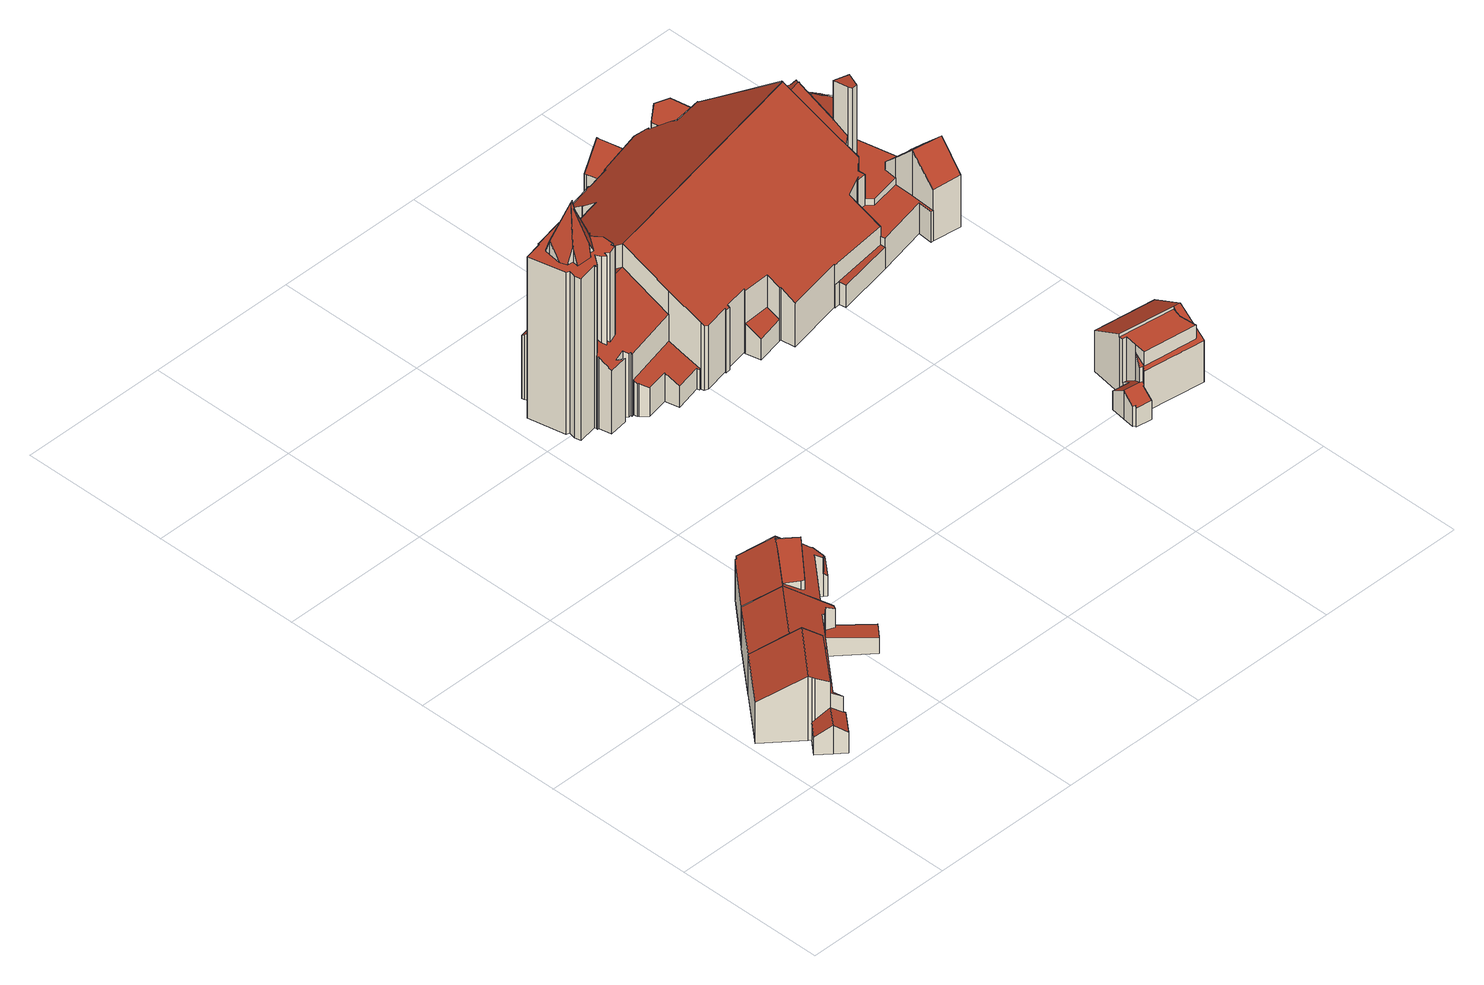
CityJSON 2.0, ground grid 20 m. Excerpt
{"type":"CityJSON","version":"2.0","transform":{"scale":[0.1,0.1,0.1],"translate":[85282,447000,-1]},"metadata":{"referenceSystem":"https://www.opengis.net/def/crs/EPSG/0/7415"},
"CityObjects":{
"building1":{"type":"Building","attributes":{"b3_bag_bag_overlap":0,"b3_bouwlagen":3,"b3_dak_type":"slanted","b3_extrusie":0,"b3_h_dak_50p":7.18,"b3_h_dak_70p":8.21,"b3_h_dak_max":9.08,"b3_h_dak_min":2.36,"b3_h_maaiveld":-0.138,"b3_is_glas_dak":false,"b3_kas_warenhuis":false,"b3_mutatie_AHN3_AHN4":false,"b3_mutatie_AHN4_AHN5":false,"b3_n_vlakken":5,"b3_opp_buitenmuur":209.82,"b3_opp_dak_plat":0,"b3_opp_dak_schuin":98.53,"b3_opp_grond":81.92,"b3_opp_scheidingsmuur":61.89,"b3_rmse_lod12":2.14,"b3_rmse_lod13":1.28,"b3_rmse_lod22":0.169,"b3_succes":true,"b3_t_run":439,"b3_val3dity_lod12":"[]","b3_val3dity_lod13":"[]","b3_val3dity_lod22":"[]","b3_volume_lod12":685.08,"b3_volume_lod13":642.33,"b3_volume_lod22":588.49,"geconstateerd":false,"oorspronkelijkbouwjaar":1951,"rf_force_lod11":false,"status":"Pand in gebruik"},"children":["building1-1"]},
"building1-1":{"type":"BuildingPart","parents":["building1"],"geometry":[{"type":"Solid","lod":"2.2","boundaries":[[[[0,1,2,3,4,5,6,7,8,9,10,11,12]],[[13,11,10,14]],[[15,2,1,16,17]],[[17,16,18,19]],[[20,0,12,21]],[[22,23,9,8,24]],[[25,3,2,15]],[[26,4,3,25]],[[24,8,7,27]],[[27,7,6,28]],[[19,18,29,30,31]],[[14,10,9,23]],[[21,12,11,13]],[[30,29,32,33]],[[34,5,4,26]],[[35,28,6,5,34]],[[16,1,0,20]],[[33,32,23,22]],[[31,30,28,35]],[[34,26,25,15]],[[21,29,18,16,20]],[[23,32,29,21,13,14]],[[31,35,34,15,17,19]],[[28,30,33,22,24,27]]]],"semantics":{"surfaces":[{"type":"GroundSurface"},{"type":"WallSurface","on_footprint_edge":true},{"type":"WallSurface","on_footprint_edge":false},{"type":"RoofSurface","b3_azimut":310.78,"b3_h_dak_50p":7.32,"b3_h_dak_70p":8.03,"b3_h_dak_max":9.25,"b3_h_dak_min":5.56,"b3_hellingshoek":29.59},{"type":"RoofSurface","b3_azimut":309.63,"b3_h_dak_50p":3.2,"b3_h_dak_70p":3.49,"b3_h_dak_max":8.61,"b3_h_dak_min":2.16,"b3_hellingshoek":36.49},{"type":"RoofSurface","b3_azimut":129.78,"b3_h_dak_50p":3.49,"b3_h_dak_70p":3.77,"b3_h_dak_max":5.77,"b3_h_dak_min":2.85,"b3_hellingshoek":35.64},{"type":"RoofSurface","b3_azimut":130.09,"b3_h_dak_50p":8.48,"b3_h_dak_70p":8.79,"b3_h_dak_max":9.25,"b3_h_dak_min":7.71,"b3_hellingshoek":28.72},{"type":"RoofSurface","b3_azimut":129.92,"b3_h_dak_50p":7.71,"b3_h_dak_70p":7.78,"b3_h_dak_max":7.9,"b3_h_dak_min":5.53,"b3_hellingshoek":31.91}],"values":[[0,1,1,2,1,1,1,1,1,1,2,1,1,2,1,1,1,2,2,3,4,5,6,7]]}}]},
"building2":{"type":"Building","attributes":{"b3_bag_bag_overlap":0,"b3_bouwlagen":3,"b3_dak_type":"slanted","b3_extrusie":0,"b3_h_dak_50p":6.78,"b3_h_dak_70p":7.36,"b3_h_dak_max":8.28,"b3_h_dak_min":1.81,"b3_h_maaiveld":-0.254,"b3_is_glas_dak":false,"b3_kas_warenhuis":false,"b3_mutatie_AHN3_AHN4":false,"b3_mutatie_AHN4_AHN5":false,"b3_n_vlakken":4,"b3_opp_buitenmuur":136.86,"b3_opp_dak_plat":0,"b3_opp_dak_schuin":93.99,"b3_opp_grond":83.22,"b3_opp_scheidingsmuur":123.62,"b3_rmse_lod12":2,"b3_rmse_lod13":0.87,"b3_rmse_lod22":0.154,"b3_succes":true,"b3_t_run":146,"b3_val3dity_lod12":"[]","b3_val3dity_lod13":"[]","b3_val3dity_lod22":"[]","b3_volume_lod12":634.92,"b3_volume_lod13":580.97,"b3_volume_lod22":544.01,"geconstateerd":false,"oorspronkelijkbouwjaar":1951,"rf_force_lod11":false,"status":"Pand in gebruik"},"children":["building2-1"]},
"building2-1":{"type":"BuildingPart","parents":["building2"],"geometry":[{"type":"Solid","lod":"2.2","boundaries":[[[[36,37,38,39,40,41,42,43,44,45]],[[46,43,42,26]],[[27,40,39,47]],[[48,41,40,27]],[[26,42,41,48]],[[49,37,36,50]],[[50,36,45,51]],[[52,53,51,54]],[[55,56,53,52]],[[57,58,56,55]],[[59,44,43,46]],[[54,51,45,44,59]],[[47,39,38,58,57]],[[58,38,37,49]],[[48,59,46,26]],[[47,57,55,52,54,59,48,27]],[[58,49,50,51,53,56]]]],"semantics":{"surfaces":[{"type":"GroundSurface"},{"type":"WallSurface","on_footprint_edge":true},{"type":"WallSurface","on_footprint_edge":false},{"type":"RoofSurface","b3_azimut":310.57,"b3_h_dak_50p":6.91,"b3_h_dak_70p":7.46,"b3_h_dak_max":8.46,"b3_h_dak_min":5.57,"b3_hellingshoek":29.28},{"type":"RoofSurface","b3_azimut":130.37,"b3_h_dak_50p":7.11,"b3_h_dak_70p":7.63,"b3_h_dak_max":8.46,"b3_h_dak_min":5.17,"b3_hellingshoek":29.8},{"type":"RoofSurface","b3_azimut":133.01,"b3_h_dak_50p":2.21,"b3_h_dak_70p":2.29,"b3_h_dak_max":5.82,"b3_h_dak_min":2.01,"b3_hellingshoek":3.99}],"values":[[0,1,1,1,1,1,1,2,2,2,1,1,1,1,3,4,5]]}}]},
"building3":{"type":"Building","attributes":{"b3_bag_bag_overlap":0,"b3_bouwlagen":3,"b3_dak_type":"slanted","b3_extrusie":0,"b3_h_dak_50p":6.93,"b3_h_dak_70p":7.85,"b3_h_dak_max":8.52,"b3_h_dak_min":2.33,"b3_h_maaiveld":-0.117,"b3_is_glas_dak":false,"b3_kas_warenhuis":false,"b3_mutatie_AHN3_AHN4":false,"b3_mutatie_AHN4_AHN5":false,"b3_n_vlakken":5,"b3_opp_buitenmuur":207.23,"b3_opp_dak_plat":19.54,"b3_opp_dak_schuin":89.03,"b3_opp_grond":83.33,"b3_opp_scheidingsmuur":61.72,"b3_rmse_lod12":1.81,"b3_rmse_lod13":1.12,"b3_rmse_lod22":0.145,"b3_succes":true,"b3_t_run":210,"b3_val3dity_lod12":"[]","b3_val3dity_lod13":"[]","b3_val3dity_lod22":"[]","b3_volume_lod12":662.29,"b3_volume_lod13":638.64,"b3_volume_lod22":579.03,"geconstateerd":false,"oorspronkelijkbouwjaar":1951,"rf_force_lod11":false,"status":"Pand in gebruik"},"children":["building3-1"]},
"building3-1":{"type":"BuildingPart","parents":["building3"],"geometry":[{"type":"Solid","lod":"2.2","boundaries":[[[[60,61,62,63,64,65,66,67,68,69,70,71,72,73,74,75,76]],[[77,62,61,78]],[[79,65,64,80]],[[81,73,72,82]],[[83,74,73,81]],[[82,72,71,46]],[[84,85,86,87]],[[88,89,90,91]],[[87,86,92,93]],[[94,68,67,95,96]],[[97,69,68,94]],[[59,98,99,100]],[[46,71,70,98,59]],[[101,75,74,83]],[[102,76,75,101]],[[98,70,69,97]],[[100,99,103]],[[85,84,99]],[[104,105,63,62,77]],[[80,64,63,105]],[[105,104,106]],[[91,90,107,108]],[[96,95,89,88]],[[95,67,66,109]],[[109,66,65,79]],[[110,111,60,76,102]],[[78,61,60,111]],[[108,107,111,110]],[[93,92,112]],[[100,103,112,101,83,81,82,46,59]],[[109,79,80,105,106,107,90,89,95]],[[111,107,106,104,77,78]],[[93,112,103,99,84,87]],[[112,92,86,85,99,98,97,94,96,88,91,108,110,102,101]]]],"semantics":{"surfaces":[{"type":"GroundSurface"},{"type":"WallSurface","on_footprint_edge":true},{"type":"WallSurface","on_footprint_edge":false},{"type":"RoofSurface","b3_azimut":310.2,"b3_h_dak_50p":6.92,"b3_h_dak_70p":7.43,"b3_h_dak_max":8.36,"b3_h_dak_min":5.55,"b3_hellingshoek":29.57},{"type":"RoofSurface","b3_azimut":128.93,"b3_h_dak_50p":3.35,"b3_h_dak_70p":3.55,"b3_h_dak_max":5.47,"b3_h_dak_min":2.79,"b3_hellingshoek":33.17},{"type":"RoofSurface","b3_azimut":311.76,"b3_h_dak_50p":3.35,"b3_h_dak_70p":3.64,"b3_h_dak_max":6.8,"b3_h_dak_min":2.37,"b3_hellingshoek":35.44},{"type":"RoofSurface","b3_azimut":293.91,"b3_h_dak_50p":8.28,"b3_h_dak_70p":8.29,"b3_h_dak_max":8.32,"b3_h_dak_min":8.25,"b3_hellingshoek":0.92},{"type":"RoofSurface","b3_azimut":130.51,"b3_h_dak_50p":6.62,"b3_h_dak_70p":7.16,"b3_h_dak_max":8.36,"b3_h_dak_min":5.47,"b3_hellingshoek":28.52}],"values":[[0,1,1,1,1,1,2,2,2,1,1,2,1,1,1,1,2,2,1,1,2,2,2,1,1,1,1,2,2,3,4,5,6,7]]}}]},
"building4":{"type":"Building","attributes":{"b3_bag_bag_overlap":0,"b3_dak_type":"slanted","b3_extrusie":0,"b3_h_dak_50p":11,"b3_h_dak_70p":13.09,"b3_h_dak_max":29.12,"b3_h_dak_min":2.88,"b3_h_maaiveld":-0.104,"b3_is_glas_dak":false,"b3_kas_warenhuis":false,"b3_mutatie_AHN3_AHN4":false,"b3_mutatie_AHN4_AHN5":false,"b3_n_vlakken":48,"b3_opp_buitenmuur":2121.52,"b3_opp_dak_plat":183.84,"b3_opp_dak_schuin":1427.9,"b3_opp_grond":1303.87,"b3_opp_scheidingsmuur":60.9,"b3_rmse_lod12":5.02,"b3_rmse_lod13":2.42,"b3_rmse_lod22":0.646,"b3_succes":true,"b3_t_run":1503,"b3_val3dity_lod12":"[]","b3_val3dity_lod13":"[]","b3_val3dity_lod22":"[102]","b3_volume_lod12":16994.53,"b3_volume_lod13":16191.65,"b3_volume_lod22":14440.49,"geconstateerd":false,"oorspronkelijkbouwjaar":1940,"rf_force_lod11":false,"status":"Pand in gebruik"},"children":["building4-1"]},
"building4-1":{"type":"BuildingPart","parents":["building4"],"geometry":[{"type":"Solid","lod":"2.2","boundaries":[[[[113,114,115,116,117,118,119,120,121,122,123,124,125,126,127,128,129,130,131,132,133,134,135,136,137,138,139,140,141,142,143,144,145,146,147,148,149,150,151,152,153,154,155,156,157,158,159,160,161,162,163,164,165,166,167,168,169,170,171,172,173,174,175,176,177,178,179,180,181,182,183,184,185,186,187,188,189,190,191,192,193,194,195,196,197,198,199,200,201,202,203,204,205,206,207,208,209,210,211,212,213,214,215,216,217,218,219,220,221,222,223,224,225,226,227,228,229,230,231,232,233,234,235,236,237,238,239,240,241,242,243,244,245,246,247,248,249,250,251,252,253,254,255,256,257,258,259,260,261,262,263,264]],[[265,183,182,266]],[[266,182,181,267,268]],[[269,184,183,265]],[[270,271,272,273,274]],[[275,158,157,276]],[[277,278,179,178,279]],[[279,178,177,280]],[[281,192,191,282]],[[282,191,190,283]],[[280,177,176,284]],[[284,176,175,285,286]],[[287,288,289,290]],[[291,292,288,287]],[[293,201,200,294,295]],[[295,294,296,297]],[[298,174,173,299]],[[299,173,172,300]],[[300,172,171,301]],[[302,303,304,305,306]],[[307,308,304,303]],[[309,310,311,312,313]],[[314,315,310,309]],[[316,169,168,317]],[[318,170,169,316]],[[319,165,164,320]],[[321,166,165,319]],[[322,137,136,323]],[[320,164,163,324,325]],[[326,148,147,327]],[[328,329,330,331]],[[331,330,162,161,332]],[[333,159,158,275]],[[334,151,150,335]],[[332,161,160,336]],[[337,149,148,326]],[[276,157,156,338]],[[335,150,149,337]],[[339,145,144,340]],[[341,146,145,339]],[[342,153,152,343]],[[344,345,346]],[[343,152,151,334]],[[347,348,349,350]],[[340,144,143,351]],[[352,138,137,322]],[[327,147,146,341]],[[351,143,142,353]],[[323,136,135,354]],[[355,356,132,131,357]],[[354,135,134,358]],[[359,141,140,360]],[[361,362,363,364]],[[365,125,124,366]],[[367,368,366,369]],[[370,126,125,365]],[[371,372,373,374]],[[375,123,122,376]],[[369,366,124,123,375]],[[377,378,379,380]],[[380,379,381,382]],[[383,384,263,262,385]],[[385,262,261,386]],[[387,260,259,388]],[[388,259,258,389]],[[390,121,120,391]],[[386,261,260,387]],[[392,248,247,393]],[[394,395,396,397]],[[398,254,253,399]],[[399,253,252,400]],[[401,245,244,402,403]],[[403,402,404,405]],[[400,252,251,406]],[[406,251,250,407]],[[405,404,408,409]],[[410,246,245,401]],[[393,247,246,410]],[[411,241,240,412]],[[409,408,242,241,411]],[[412,240,239,413]],[[414,238,237,415]],[[413,239,238,414]],[[415,237,236,416]],[[416,236,235,417]],[[417,235,234,418,419]],[[420,230,229,421]],[[422,231,230,420]],[[306,305,317,423]],[[421,229,228,424]],[[425,226,225,426]],[[426,225,224,427]],[[427,224,223,428]],[[429,219,218,396]],[[430,212,211,431]],[[432,214,213,433]],[[434,435,436]],[[431,211,210,437]],[[438,204,203,439]],[[440,187,186,441]],[[442,195,194,443]],[[444,198,197,445]],[[443,194,193,446]],[[446,193,192,281]],[[441,186,185,447]],[[447,185,184,269]],[[448,139,138,352]],[[449,129,128,450,451]],[[419,418,452,453,454]],[[418,234,233,455]],[[424,228,227,456]],[[457,458,459,460]],[[364,363,461,378,377]],[[402,244,243,462]],[[463,249,248,392]],[[407,250,249,463]],[[460,459,256,255,464]],[[465,257,256,459]],[[464,255,254,398]],[[466,467,395,394]],[[468,216,215,469]],[[462,243,242,408]],[[470,297,296,471,472]],[[473,474,475,476]],[[476,475,477,478]],[[479,480,481]],[[345,344,481]],[[428,223,222,482]],[[397,396,218,217,483]],[[483,217,216,468]],[[325,324,484,485]],[[486,487,301,488]],[[488,301,171,170,318]],[[450,128,127,489]],[[489,127,126,370]],[[294,200,199,490]],[[491,492,372,371]],[[492,118,117,493]],[[357,131,130,494]],[[494,130,129,449,495]],[[472,471,189,188,496]],[[496,188,187,440]],[[283,190,189,471]],[[286,285,487,486,497]],[[498,180,179,278]],[[499,500,278,277]],[[268,267,500,499]],[[267,181,180,498]],[[501,208,207,502]],[[503,209,208,501]],[[502,207,206,504]],[[437,210,209,503,505]],[[505,503,506,507]],[[290,289,508,509]],[[510,511,512,513]],[[514,456,227,226,425]],[[453,452,456,514]],[[423,317,168,167,515]],[[515,167,166,321]],[[469,215,214,432]],[[497,486,516,517]],[[490,199,198,444]],[[518,202,201,293]],[[519,520,297,470]],[[521,522,523,524]],[[525,526,527,523]],[[360,140,139,448]],[[478,477,528,529]],[[274,273,530,531]],[[495,449,532,530]],[[533,534,511,510]],[[534,535,536]],[[537,220,219,429]],[[538,221,220,537]],[[482,222,221,538]],[[539,540,541]],[[542,543,292,291]],[[353,142,141,359]],[[507,506,543,542]],[[324,163,162,330]],[[544,545,303,302]],[[546,547,548,549,550]],[[550,549,551,522,521]],[[338,156,155,479]],[[480,479,155,154,552]],[[552,154,153,342]],[[285,175,174,298]],[[549,548,553,554]],[[555,556,557,558]],[[559,560,556,555]],[[504,206,205,561]],[[561,205,204,438]],[[562,563,547,546]],[[389,258,257,465]],[[564,565,560,559]],[[566,567,568]],[[569,570,571,572]],[[572,571,535,534,533]],[[573,574,575]],[[576,577,578]],[[433,213,212,430]],[[531,530,532,362,361]],[[374,373,368,367]],[[493,117,116,579]],[[580,119,118,492,491]],[[581,232,231,422]],[[455,233,232,581]],[[439,203,202,518]],[[582,583,565,564]],[[509,508,583,582]],[[577,576,540,539]],[[382,381,584,585]],[[445,197,196,586]],[[586,196,195,442]],[[529,528,587,588]],[[589,590,591,592]],[[485,484,545,544]],[[592,591,348,347]],[[350,349,593,594]],[[588,587,590,589]],[[595,596,597]],[[598,596,595,599]],[[596,598,600]],[[601,602,597]],[[603,604,605]],[[606,607,315,314]],[[517,516,608,609]],[[609,608,610,611]],[[313,312,272,271]],[[522,551,474,473]],[[312,311,526,525]],[[554,553,329,328]],[[435,434,612]],[[613,614,615]],[[604,603,614,613]],[[616,617,570,569]],[[558,557,617,616]],[[607,618,308,307]],[[611,610,618,607,606]],[[594,593,356,355]],[[619,133,132,356]],[[358,134,133,619]],[[602,601,567,620]],[[620,567,566,621]],[[574,573,622]],[[458,623,624,625]],[[625,624,384,383]],[[626,264,263,384]],[[627,115,114,584]],[[451,450,461,363]],[[628,629,467,466]],[[513,512,629,628]],[[454,453,520,519]],[[524,523,527,563,562]],[[336,160,159,333]],[[630,113,264,626]],[[585,584,114,113,630,631]],[[631,630,623,458,457]],[[579,116,115,627]],[[391,120,119,580]],[[376,122,121,390]],[[271,270,632]],[[462,408,404,402]],[[267,498,278,500]],[[285,298,299,300,301,487]],[[321,306,423,515]],[[455,581,422,420,421,424,456,452,418]],[[586,442,443,446,281,282,283,471,296,294,490,444,445]],[[485,544,302,306,321,319,320,325]],[[590,587,528,477,475,346,345,481,480,552,342,343,334,335,337,326,327,341,339,340,351,353]],[[597,602,539,541,599,595]],[[312,525,523,522,473,476,478,273,272]],[[617,557,556,560,565,583,508,289,288,292,543,506,503,501,502,504,561,438,439,518,293,295,297,520,536,535,571,570]],[[524,562,546,550,521]],[[618,610,608,516,486,488,318,316,317,305,304,308]],[[594,355,357,494,495,530,273,478,529,588,589,592,347,350]],[[358,619,356,593,349,348,591,590,353,359,360,448,352,322,323,354]],[[620,621,434,436,578,577,539,602]],[[621,566,604,613,615,612,434]],[[568,573,575,605,604,566]],[[622,573,568,567,601,597,596,600]],[[625,383,385,386,387,388,389,465,459,458]],[[451,363,362,532,449]],[[513,628,466,394,397,483,468,469,432,433,430,431,437,505,507,542,291,287,290,509,582,564,559,555,558,616,569,572,533,510],[574,622,600,598,599,541,540,576,578,436,435,612,615,614,603,605,575]],[[520,453,514,425,426,427,428,482,538,537,429,396,395,467,629,512,511,534,536]],[[563,527,526,311,310,315,607,307,303,545,484,324,330,329,553,548,547]],[[336,333,275,276,338,479,481,344,346,475,474,551,549,554,328,331,332]],[[271,632,519,470,472,496,440,441,447,269,265,266,268,499,277,279,280,284,286,497,517,609,611,606,314,309,313]],[[623,630,626,384,624]],[[579,627,584,381,379,378,461,450,489,370,365,366,368,373,372,492,493]],[[376,390,391,580,491,371,374,367,369,375]],[[632,270,274,531,361,364,377,380,382,585,631,457,460,464,398,399,400,406,407,463,392,393,410,401,403,405,409,411,412,413,414,415,416,417,419,454,519]]]],"semantics":{"surfaces":[{"type":"GroundSurface"},{"type":"WallSurface","on_footprint_edge":true},{"type":"WallSurface","on_footprint_edge":false},{"type":"RoofSurface","b3_azimut":349.89,"b3_h_dak_50p":3.33,"b3_h_dak_70p":3.57,"b3_h_dak_max":8.49,"b3_h_dak_min":2.74,"b3_hellingshoek":30.97},{"type":"RoofSurface","b3_azimut":169.39,"b3_h_dak_50p":3.69,"b3_h_dak_70p":3.92,"b3_h_dak_max":8.81,"b3_h_dak_min":3.11,"b3_hellingshoek":30.51},{"type":"RoofSurface","b3_azimut":166.91,"b3_h_dak_50p":3.14,"b3_h_dak_70p":3.17,"b3_h_dak_max":6.12,"b3_h_dak_min":3.06,"b3_hellingshoek":8},{"type":"RoofSurface","b3_azimut":188.03,"b3_h_dak_50p":9.3,"b3_h_dak_70p":9.94,"b3_h_dak_max":11,"b3_h_dak_min":7.6,"b3_hellingshoek":45.08},{"type":"RoofSurface","b3_azimut":347.44,"b3_h_dak_50p":4.13,"b3_h_dak_70p":4.39,"b3_h_dak_max":11.96,"b3_h_dak_min":3.14,"b3_hellingshoek":30.68},{"type":"RoofSurface","b3_azimut":168.71,"b3_h_dak_50p":4.43,"b3_h_dak_70p":4.77,"b3_h_dak_max":12.35,"b3_h_dak_min":3.01,"b3_hellingshoek":30.08},{"type":"RoofSurface","b3_azimut":7.94,"b3_h_dak_50p":8.62,"b3_h_dak_70p":9.4,"b3_h_dak_max":11,"b3_h_dak_min":6.4,"b3_hellingshoek":45.26},{"type":"RoofSurface","b3_azimut":55.85,"b3_h_dak_50p":9.07,"b3_h_dak_70p":9.65,"b3_h_dak_max":13.27,"b3_h_dak_min":7.88,"b3_hellingshoek":35.34},{"type":"RoofSurface","b3_azimut":256.72,"b3_h_dak_50p":26.25,"b3_h_dak_70p":27.69,"b3_h_dak_max":29.46,"b3_h_dak_min":24.14,"b3_hellingshoek":71.29},{"type":"RoofSurface","b3_azimut":168.92,"b3_h_dak_50p":11.91,"b3_h_dak_70p":12.92,"b3_h_dak_max":16.17,"b3_h_dak_min":8.88,"b3_hellingshoek":36.31},{"type":"RoofSurface","b3_azimut":168.34,"b3_h_dak_50p":10.92,"b3_h_dak_70p":12.19,"b3_h_dak_max":23.2,"b3_h_dak_min":8.99,"b3_hellingshoek":36.06},{"type":"RoofSurface","b3_azimut":93.45,"b3_h_dak_50p":16.13,"b3_h_dak_70p":16.13,"b3_h_dak_max":16.18,"b3_h_dak_min":16.05,"b3_hellingshoek":4.81},{"type":"RoofSurface","b3_azimut":167.13,"b3_h_dak_50p":4.31,"b3_h_dak_70p":4.32,"b3_h_dak_max":8.99,"b3_h_dak_min":4.29,"b3_hellingshoek":0.33},{"type":"RoofSurface","b3_azimut":347.49,"b3_h_dak_50p":11.34,"b3_h_dak_70p":12.46,"b3_h_dak_max":16.07,"b3_h_dak_min":8.5,"b3_hellingshoek":36.48},{"type":"RoofSurface","b3_azimut":5.76,"b3_h_dak_50p":9.32,"b3_h_dak_70p":10.04,"b3_h_dak_max":12.83,"b3_h_dak_min":8.11,"b3_hellingshoek":36.33},{"type":"RoofSurface","b3_azimut":343.79,"b3_h_dak_50p":25.29,"b3_h_dak_70p":26.09,"b3_h_dak_max":29.46,"b3_h_dak_min":23.09,"b3_hellingshoek":70.85},{"type":"RoofSurface","b3_azimut":48.36,"b3_h_dak_50p":25.12,"b3_h_dak_70p":26.14,"b3_h_dak_max":28.08,"b3_h_dak_min":23.1,"b3_hellingshoek":70},{"type":"RoofSurface","b3_azimut":126.69,"b3_h_dak_50p":25.49,"b3_h_dak_70p":26.32,"b3_h_dak_max":28.27,"b3_h_dak_min":23.26,"b3_hellingshoek":70.25},{"type":"RoofSurface","b3_azimut":181.22,"b3_h_dak_50p":26.62,"b3_h_dak_70p":26.71,"b3_h_dak_max":29.44,"b3_h_dak_min":23.86,"b3_hellingshoek":70.08},{"type":"RoofSurface","b3_azimut":131.27,"b3_h_dak_50p":3.95,"b3_h_dak_70p":3.95,"b3_h_dak_max":5.63,"b3_h_dak_min":3.92,"b3_hellingshoek":0.423},{"type":"RoofSurface","b3_azimut":33.8,"b3_h_dak_50p":5.2,"b3_h_dak_70p":5.2,"b3_h_dak_max":11.34,"b3_h_dak_min":5.18,"b3_hellingshoek":0.361},{"type":"RoofSurface","b3_azimut":12.83,"b3_h_dak_50p":23.17,"b3_h_dak_70p":23.9,"b3_h_dak_max":29.46,"b3_h_dak_min":23.04,"b3_hellingshoek":1.1},{"type":"RoofSurface","b3_azimut":348.39,"b3_h_dak_50p":10.58,"b3_h_dak_70p":11.78,"b3_h_dak_max":23.1,"b3_h_dak_min":8.5,"b3_hellingshoek":36.01},{"type":"RoofSurface","b3_azimut":131.75,"b3_h_dak_50p":5.22,"b3_h_dak_70p":5.23,"b3_h_dak_max":16.17,"b3_h_dak_min":5.21,"b3_hellingshoek":0.132},{"type":"RoofSurface","b3_azimut":125.33,"b3_h_dak_50p":9.45,"b3_h_dak_70p":10.13,"b3_h_dak_max":13.36,"b3_h_dak_min":7.38,"b3_hellingshoek":36.05},{"type":"RoofSurface","b3_azimut":168.27,"b3_h_dak_50p":12.13,"b3_h_dak_70p":13.96,"b3_h_dak_max":16.72,"b3_h_dak_min":5.88,"b3_hellingshoek":35.35},{"type":"RoofSurface","b3_azimut":343.53,"b3_h_dak_50p":3.12,"b3_h_dak_70p":3.12,"b3_h_dak_max":5.54,"b3_h_dak_min":3.07,"b3_hellingshoek":5.05},{"type":"RoofSurface","b3_azimut":10.79,"b3_h_dak_50p":4.12,"b3_h_dak_70p":4.12,"b3_h_dak_max":8.77,"b3_h_dak_min":4.1,"b3_hellingshoek":0.626},{"type":"RoofSurface","b3_azimut":170.55,"b3_h_dak_50p":5.35,"b3_h_dak_70p":5.37,"b3_h_dak_max":5.43,"b3_h_dak_min":5.27,"b3_hellingshoek":1.9},{"type":"RoofSurface","b3_azimut":348.14,"b3_h_dak_50p":11.83,"b3_h_dak_70p":13.67,"b3_h_dak_max":16.72,"b3_h_dak_min":5.39,"b3_hellingshoek":35.34}],"values":[[0,1,1,1,2,1,1,1,1,1,1,1,2,2,1,2,1,1,1,2,2,2,2,1,1,1,1,1,1,1,2,1,1,1,1,1,1,1,1,1,1,2,1,2,1,1,1,1,1,1,1,1,2,1,2,1,2,1,1,2,2,1,1,1,1,1,1,1,2,1,1,1,2,1,1,2,1,1,1,1,1,1,1,1,1,1,1,1,2,1,1,1,1,1,1,1,2,1,1,1,1,1,1,1,1,1,1,1,2,1,1,2,2,1,1,1,1,1,1,2,1,1,2,2,2,2,2,1,1,1,2,2,1,1,1,1,2,1,1,1,1,1,1,2,1,2,2,1,1,1,1,1,2,2,2,1,2,1,1,1,2,1,1,2,2,2,1,2,2,2,2,2,1,1,1,2,2,1,2,1,2,2,2,1,1,1,1,2,2,2,1,1,2,1,2,2,2,2,2,2,1,2,2,1,1,1,1,1,2,2,2,2,1,1,2,2,2,2,2,2,2,2,2,2,2,2,2,2,2,2,2,2,2,2,2,2,2,2,2,2,1,1,2,2,2,2,2,1,1,2,2,2,2,2,1,1,1,2,1,1,1,2,3,4,5,6,7,8,9,10,11,12,13,14,15,16,17,18,19,20,21,22,23,24,25,26,27,28,29,30,31,32]]}}]},
"building5":{"type":"Building","attributes":{"b3_bag_bag_overlap":0,"b3_bouwlagen":3,"b3_dak_type":"slanted","b3_extrusie":0,"b3_h_dak_50p":7.01,"b3_h_dak_70p":7.85,"b3_h_dak_max":8.23,"b3_h_dak_min":2.38,"b3_h_maaiveld":-0.285,"b3_is_glas_dak":false,"b3_kas_warenhuis":false,"b3_mutatie_AHN3_AHN4":false,"b3_mutatie_AHN4_AHN5":false,"b3_n_vlakken":5,"b3_opp_buitenmuur":213.87,"b3_opp_dak_plat":26.59,"b3_opp_dak_schuin":79.54,"b3_opp_grond":82.49,"b3_opp_scheidingsmuur":61.06,"b3_rmse_lod12":1.86,"b3_rmse_lod13":1.16,"b3_rmse_lod22":0.303,"b3_succes":true,"b3_t_run":81,"b3_val3dity_lod12":"[]","b3_val3dity_lod13":"[]","b3_val3dity_lod22":"[]","b3_volume_lod12":670.76,"b3_volume_lod13":627.32,"b3_volume_lod22":575.39,"geconstateerd":false,"oorspronkelijkbouwjaar":1955,"rf_force_lod11":false,"status":"Pand in gebruik"},"children":["building5-1"]},
"building5-1":{"type":"BuildingPart","parents":["building5"],"geometry":[{"type":"Solid","lod":"2.2","boundaries":[[[[633,634,635,636,637,638,639,640,641,642,643,644,645,646,647]],[[648,645,644,649,650]],[[651,636,635,652]],[[652,635,634,653]],[[654,655,653,656]],[[657,646,645,648]],[[658,641,640,659]],[[649,644,643,660,661]],[[662,642,641,658]],[[660,643,642,662]],[[663,664,665]],[[666,667,665]],[[668,633,647,669]],[[669,647,646,657]],[[670,639,638,671]],[[659,640,639,670]],[[672,637,636,651]],[[673,674,675,676]],[[676,675,664,663]],[[677,678,679,680]],[[681,682,678,677,683]],[[661,660,682,681]],[[683,677,674,673]],[[671,638,637,672]],[[650,649,667,666]],[[680,679,655,654]],[[656,653,634,633,668]],[[682,660,662,658,659,679,678]],[[667,649,661,681,683,673,676,663,665]],[[655,679,659,670,671,672,651,652,653]],[[666,669,657,648,650]],[[656,668,669,666,665,664,675,674,677,680,654]]]],"semantics":{"surfaces":[{"type":"GroundSurface"},{"type":"WallSurface","on_footprint_edge":true},{"type":"WallSurface","on_footprint_edge":false},{"type":"RoofSurface","b3_azimut":7.45,"b3_h_dak_50p":2.96,"b3_h_dak_70p":3.36,"b3_h_dak_max":7.88,"b3_h_dak_min":1.41,"b3_hellingshoek":35.4},{"type":"RoofSurface","b3_azimut":16.37,"b3_h_dak_50p":7.86,"b3_h_dak_70p":7.88,"b3_h_dak_max":8.25,"b3_h_dak_min":7.81,"b3_hellingshoek":1.28},{"type":"RoofSurface","b3_azimut":187.63,"b3_h_dak_50p":3.3,"b3_h_dak_70p":3.61,"b3_h_dak_max":5.82,"b3_h_dak_min":2.75,"b3_hellingshoek":35.74},{"type":"RoofSurface","b3_azimut":7.84,"b3_h_dak_50p":6.73,"b3_h_dak_70p":7.24,"b3_h_dak_max":8.06,"b3_h_dak_min":5.47,"b3_hellingshoek":29.61},{"type":"RoofSurface","b3_azimut":188.01,"b3_h_dak_50p":7.09,"b3_h_dak_70p":7.85,"b3_h_dak_max":8.33,"b3_h_dak_min":5.81,"b3_hellingshoek":31.18}],"values":[[0,1,1,1,2,1,1,1,1,1,2,2,1,1,1,1,1,2,2,2,2,2,2,1,2,2,1,3,4,5,6,7]]}}]}
},
"vertices":[
[39,35,9],[55,54,9],[52,56,9],[8,94,9],[61,157,9],[106,119,9],[124,104,9],[127,101,9],[79,45,9],[85,40,9],[90,36,9],[68,10,9],[55,21,9],[68,10,38],[90,36,38],[52,56,101],[55,54,34],[55,54,99],[58,52,37],[58,52,97],[39,35,34],[55,21,50],[85,40,64],[85,40,42],[79,45,69],[8,94,68],[61,157,67],[127,101,69],[124,104,71],[74,44,50],[74,44,71],[74,44,87],[87,37,40],[87,37,62],[106,119,101],[124,104,87],
[227,121,7],[212,104,7],[167,143,7],[164,145,7],[127,101,7],[96,128,7],[61,157,7],[113,218,7],[148,189,7],[190,152,7],[113,218,67],[164,145,69],[96,128,93],[212,104,30],[227,121,30],[190,152,33],[188,148,60],[188,148,33],[190,152,61],[177,152,66],[177,152,34],[167,143,67],[167,143,34],[148,189,93],
[219,246,9],[231,259,9],[246,247,9],[247,243,9],[249,244,9],[261,235,9],[240,210,9],[236,213,9],[228,219,9],[179,162,9],[148,189,9],[113,218,9],[165,278,9],[166,277,9],[169,281,9],[202,253,9],[215,242,9],[246,247,48],[231,259,34],[261,235,38],[249,244,48],[166,277,68],[165,278,67],[169,281,68],[168,180,93],[168,180,81],[172,179,79],[172,179,93],[240,216,64],[240,216,41],[236,229,48],[236,229,70],[220,232,78],[220,232,93],[228,219,70],[236,213,42],[236,213,65],[179,162,70],[148,189,92],[151,193,92],[151,193,93],[202,253,93],[215,242,83],[185,233,93],[247,243,50],[247,243,48],[240,238,49],[234,230,49],[234,230,71],[240,210,38],[219,246,83],[219,246,34],[199,250,93],
[610,849,9],[612,848,9],[614,848,9],[620,845,9],[620,849,9],[626,850,9],[629,851,9],[627,859,9],[652,879,9],[671,873,9],[676,847,9],[678,846,9],[688,841,9],[692,824,9],[694,824,9],[694,823,9],[701,789,9],[702,785,9],[705,786,9],[707,776,9],[710,775,9],[711,769,9],[715,770,9],[720,770,9],[724,770,9],[729,770,9],[733,769,9],[737,768,9],[742,766,9],[745,765,9],[745,764,9],[749,762,9],[753,759,9],[756,757,9],[759,753,9],[761,750,9],[764,746,9],[766,742,9],[768,738,9],[769,733,9],[770,727,9],[770,723,9],[769,720,9],[770,719,9],[770,716,9],[769,711,9],[767,706,9],[765,701,9],[762,696,9],[765,683,9],[780,610,9],[780,608,9],[793,606,9],[788,572,9],[784,539,9],[746,544,9],[743,544,9],[745,564,9],[676,549,9],[600,534,9],[598,543,9],[591,542,9],[591,543,9],[591,544,9],[514,528,9],[511,547,9],[509,547,9],[472,539,9],[468,559,9],[468,561,9],[436,555,9],[436,552,9],[430,551,9],[430,553,9],[397,546,9],[392,548,9],[391,552,9],[389,552,9],[388,555,9],[353,547,9],[349,566,9],[319,560,9],[311,568,9],[311,569,9],[310,569,9],[309,574,9],[307,574,9],[306,574,9],[306,576,9],[303,575,9],[298,580,9],[283,576,9],[294,573,9],[269,569,9],[266,586,9],[264,585,9],[264,587,9],[263,590,9],[238,585,9],[236,593,9],[238,603,9],[234,604,9],[224,654,9],[248,659,9],[248,661,9],[250,661,9],[248,666,9],[249,670,9],[246,673,9],[244,678,9],[243,681,9],[282,689,9],[282,692,9],[284,692,9],[284,695,9],[283,698,9],[282,708,9],[317,716,9],[317,718,9],[318,718,9],[316,728,9],[345,735,9],[350,735,9],[346,752,9],[386,760,9],[385,762,9],[392,763,9],[392,761,9],[424,768,9],[423,773,9],[419,790,9],[457,798,9],[458,798,9],[454,816,9],[474,821,9],[491,825,9],[491,826,9],[497,828,9],[498,826,9],[530,833,9],[529,835,9],[532,836,9],[532,837,9],[533,837,9],[531,842,9],[527,860,9],[526,862,9],[579,895,9],[580,892,9],[588,857,9],[601,860,9],[607,861,9],[436,555,101],[468,561,101],[468,559,52],[468,559,99],[436,552,99],[684,713,176],[684,713,175],[684,713,147],[684,715,148],[684,715,175],[769,711,93],[770,716,94],[509,547,85],[509,547,40],[511,547,85],[514,528,71],[353,547,39],[388,555,39],[389,552,38],[591,544,71],[591,543,42],[591,543,70],[277,603,242],[277,603,123],[280,596,118],[280,596,242],[267,589,242],[267,589,115],[306,576,100],[306,574,60],[306,574,98],[381,591,61],[381,591,99],[591,542,42],[598,543,42],[600,534,41],[676,549,40],[749,604,91],[749,604,62],[749,604,53],[748,578,53],[748,578,118],[708,596,62],[708,596,53],[708,621,108],[708,621,62],[701,647,62],[701,647,97],[701,647,126],[696,610,102],[696,610,62],[743,544,53],[746,544,53],[745,564,53],[793,606,83],[780,608,83],[788,572,118],[724,770,92],[720,770,92],[780,610,62],[780,610,81],[761,750,91],[759,753,91],[763,682,84],[763,682,62],[765,683,62],[765,683,83],[762,696,90],[767,706,92],[768,738,92],[766,742,91],[765,701,91],[764,746,91],[770,719,96],[753,759,92],[749,762,93],[756,757,92],[770,727,95],[769,733,93],[744,726,114],[744,726,111],[725,722,123],[711,754,124],[711,754,105],[712,756,103],[712,756,123],[745,764,95],[729,770,92],[745,765,95],[715,770,93],[707,776,107],[707,776,89],[705,786,100],[711,769,94],[742,766,94],[737,768,93],[657,817,100],[657,817,62],[658,818,62],[658,818,100],[688,841,51],[678,846,51],[669,834,63],[669,834,51],[678,846,63],[692,824,51],[625,843,63],[625,843,51],[656,829,51],[656,829,63],[676,847,63],[671,873,64],[622,814,98],[622,814,51],[621,825,51],[621,825,89],[609,846,51],[609,846,73],[601,860,49],[601,860,41],[588,857,49],[580,892,49],[579,895,50],[526,862,50],[527,860,50],[652,879,64],[627,859,64],[491,825,71],[474,821,71],[290,670,240],[290,670,115],[250,661,115],[250,661,241],[532,836,69],[529,835,69],[530,833,71],[458,798,84],[457,798,39],[457,798,84],[462,781,49],[462,781,97],[498,826,71],[497,828,70],[423,773,50],[423,773,97],[454,816,72],[424,768,101],[392,761,100],[392,763,99],[385,762,99],[386,760,100],[346,752,100],[350,735,112],[345,735,43],[345,735,112],[317,716,51],[282,708,50],[317,718,49],[746,544,83],[283,698,56],[284,692,98],[282,692,98],[282,689,100],[243,681,100],[248,666,112],[236,593,242],[238,585,242],[234,604,242],[238,603,242],[271,648,257],[271,648,241],[264,652,241],[263,590,242],[283,576,103],[298,580,104],[397,546,101],[430,553,101],[311,568,56],[319,560,50],[309,574,59],[310,569,56],[349,566,50],[430,551,99],[733,769,92],[701,789,62],[694,823,51],[694,823,62],[352,708,59],[352,708,97],[352,708,131],[316,728,43],[284,695,58],[597,855,65],[597,855,49],[533,837,49],[533,837,68],[658,818,51],[419,790,39],[491,826,70],[532,837,68],[531,842,50],[292,660,241],[292,660,122],[248,659,241],[224,654,241],[381,591,133],[391,552,38],[391,552,105],[718,720,147],[718,720,127],[719,722,127],[719,722,148],[718,722,128],[718,722,149],[769,720,97],[769,720,99],[759,722,104],[244,678,102],[248,661,241],[773,609,62],[773,609,83],[675,555,53],[675,555,41],[676,549,53],[694,824,51],[307,574,59],[626,850,63],[626,850,51],[620,849,51],[702,785,100],[701,789,97],[392,548,102],[675,555,67],[472,539,39],[506,563,96],[506,563,50],[264,585,112],[266,586,112],[264,587,114],[269,569,100],[264,587,242],[265,590,115],[265,590,242],[285,592,114],[285,592,242],[296,635,241],[296,635,141],[292,659,123],[292,659,241],[284,695,97],[784,539,84],[666,594,53],[666,594,95],[303,575,100],[367,648,175],[367,648,142],[727,678,172],[727,678,116],[730,659,101],[730,659,172],[718,650,97],[718,650,62],[730,659,62],[717,723,128],[717,723,148],[666,782,96],[666,782,126],[666,782,62],[300,633,241],[300,633,143],[300,633,141],[301,634,142],[249,670,109],[246,673,106],[244,639,261],[244,639,241],[241,622,242],[264,591,242],[264,591,117],[751,622,73],[751,622,62],[740,655,171],[740,655,62],[748,674,62],[748,674,89],[748,674,170],[727,678,104],[770,723,97],[759,699,62],[759,699,93],[302,602,242],[302,602,119],[305,602,118],[305,602,242],[303,597,242],[303,597,115],[294,573,100],[732,653,172],[732,653,62],[291,593,242],[291,593,114],[267,627,304],[267,627,310],[268,622,294],[298,628,241],[298,628,138],[297,630,139],[297,630,241],[274,609,258],[274,609,242],[281,608,242],[245,646,241],[245,646,243],[250,648,241],[620,845,51],[629,851,63],[318,718,49],[287,597,242],[287,597,117],[612,848,51],[612,848,72],[311,569,56],[722,729,122],[722,729,144],[723,731,143],[723,731,121],[715,732,121],[715,732,140],[710,758,102],[710,758,121],[252,611,265],[252,611,263],[252,612,266],[252,611,242],[244,612,242],[251,603,242],[264,627,309],[264,627,310],[292,629,241],[292,629,252],[294,626,241],[701,604,97],[701,604,62],[691,605,53],[691,605,99],[687,602,53],[687,602,97],[287,640,241],[288,632,253],[288,632,241],[293,633,241],[306,618,241],[306,618,130],[701,604,53],[710,775,90],[267,627,312],[267,635,292],[271,603,242],[597,855,41],[603,856,41],[603,856,49],[607,861,41],[614,848,51],[297,662,241],[297,662,122],[610,849,42],[610,849,71],[392,653,175],
[786,169,7],[704,180,7],[703,181,7],[701,166,7],[680,169,7],[681,171,7],[678,172,7],[680,188,7],[683,208,7],[706,205,7],[708,217,7],[708,222,7],[715,267,7],[798,256,7],[792,211,7],[715,267,66],[708,222,88],[708,222,92],[701,166,34],[703,181,45],[704,180,45],[706,184,69],[706,184,48],[704,180,66],[798,256,66],[683,208,34],[680,188,48],[708,217,25],[708,217,88],[706,205,34],[779,199,88],[779,199,84],[781,206,88],[783,212,92],[783,212,88],[786,169,67],[792,211,92],[678,172,36],[681,171,36],[680,169,34],[708,184,89],[708,184,69],[780,175,69],[780,175,89],[710,200,79],[710,200,37],[702,185,48],[702,185,69],[713,216,88],[713,216,25],[710,200,89]
]}
